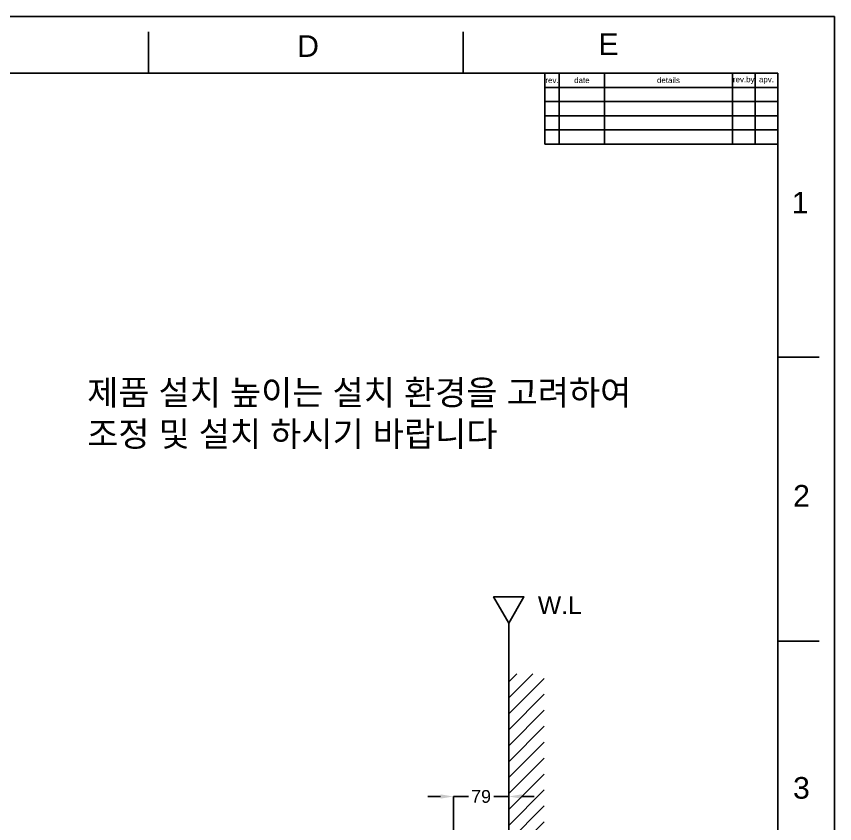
# Model space of a CAD drawing. Header units: millimetres. Extents: x 17284 to 19660, y -6011 to -2651.
# Drawn here: x 18508 to 19660, y -3788 to -2651 of the extents above; entities that cross this region are included whole.
import ezdxf

# ---------------------------------------------------------------- set-up
doc = ezdxf.new("R2010")
doc.units = ezdxf.units.MM
doc.layers.add('DIM', color=3, linetype='Continuous', lineweight=13)
for name, color, linetype in [('FORM', 7, 'Continuous'), ('hatch', 2, 'Continuous'), ('TEXT', 2, 'Continuous')]:
    doc.layers.add(name, color=color, linetype=linetype)
doc.styles.get("Standard").update_dxf_attribs({"font": 'arial.ttf'})
doc.dimstyles.get("Standard").update_dxf_attribs({"dimtxt": 0.18, "dimasz": 0.18, "dimexe": 0.18, "dimexo": 0.0625, "dimgap": 0.09, "dimtad": 0, "dimtih": 1, "dimtoh": 1, "dimdec": 1, "dimdsep": 46, "dimtxsty": 'Standard', "dimcen": 0.09, "dimadec": 0, "dimazin": 0, "dimtfac": 1, "dimtdec": 1, "dimtofl": 0, "dimtmove": 0, "dimatfit": 3, "dimfxl": 1, "dimtolj": 1, "dimtzin": 0, "dimarcsym": 0})

# ---------------------------------------------------------------- blocks, each defined once
blk = doc.blocks.new('*D124')
at = {"layer": 'Defpoints', "color": 0, "transparency": 16777216}
for p in [(19201.4, -3749.6), (19123.4, -3879.4), (19201.4, -3882.3)]:
    blk.add_point(p, dxfattribs=at)
at = {"layer": 'DIM', "color": 0, "lineweight": -2, "transparency": 16777216}
for p, q in [((19105.4, -3749.6), (19087.4, -3749.6)), ((19123.4, -3879.3), (19123.4, -3749.4)), ((19123.4, -3749.6), (19141.4, -3749.6)), ((19141.4, -3749.6), (19144.5, -3749.6)), ((19183.4, -3749.6), (19180.2, -3749.6)), ((19201.4, -3749.6), (19183.4, -3749.6)), ((19201.4, -3882.3), (19201.4, -3749.4)), ((19219.4, -3749.6), (19237.4, -3749.6))]:
    blk.add_line(p, q, dxfattribs=at)
at = {"layer": 'DIM', "color": 0, "transparency": 16777216}
for points in [[(19105.4, -3746.6), (19105.4, -3752.6), (19123.4, -3749.6)], [(19219.4, -3746.6), (19219.4, -3752.6), (19201.4, -3749.6)]]:
    blk.add_solid(points, dxfattribs=at)
at = {"layer": 'DIM', "color": 3, "transparency": 16777216, "insert": (19162.4, -3749.6), "char_height": 18, "attachment_point": 5}
blk.add_mtext('\\A1;79', dxfattribs=at)

msp = doc.modelspace()

# ---------------------------------------------------------------- hatches: boundary and pattern name
at = {"layer": 'hatch'}
h = msp.add_hatch(dxfattribs=at)
h.set_pattern_fill('ANSI31', color=256, scale=5)
h.set_pattern_definition([(45, (4064.624, -113.49), (-11.22532, 11.22532), [])])
h.paths.add_polyline_path([(19201.38, -5647.37), (19251.38, -5647.37), (19251.38, -3576.8), (19201.38, -3576.8)])

# ---------------------------------------------------------------- linework, layer by layer
msp.add_line((19201.38, -5647.37), (19201.38, -3505.39))
msp.add_lwpolyline([(19201.38, -3505.39), (19222.64, -3468.57), (19180.13, -3468.57)], close=True)
at = {"layer": 'FORM', "color": 7, "linetype": 'Continuous'}
for p, q in [((17284.33, -2650.94), (19660.33, -2650.94)), ((19660.33, -2650.94), (19660.33, -6010.94)), ((18693.93, -2730.94), (18693.93, -2672.8)), ((19137.13, -2730.94), (19137.13, -2672.8)), ((19580.33, -2730.94), (17364.33, -2730.94)), ((19580.33, -5930.94), (19580.33, -2730.94)), ((19580.33, -3130.94), (19638.48, -3130.94)), ((19580.33, -3530.94), (19638.48, -3530.94))]:
    msp.add_line(p, q, dxfattribs=at)
at = {"layer": 'FORM'}
for p, q in [((19252.33, -2730.94), (19252.33, -2830.94)), ((19272.33, -2730.94), (19272.33, -2830.94)), ((19336.33, -2730.94), (19336.33, -2830.94)), ((19516.33, -2730.94), (19516.33, -2830.94)), ((19548.33, -2730.94), (19548.33, -2830.94)), ((19580.33, -2750.94), (19252.33, -2750.94)), ((19580.33, -2770.94), (19252.33, -2770.94)), ((19580.33, -2790.94), (19252.33, -2790.94)), ((19580.33, -2810.94), (19252.33, -2810.94)), ((19580.33, -2830.94), (19252.33, -2830.94))]:
    msp.add_line(p, q, dxfattribs=at)

# ---------------------------------------------------------------- texts
at = {"color": 2, "attachment_point": 1}
for s, width, insert, char_height in [('{\\fGulim|b0|i0|c129|p50;제품 설치 높이는 설치 환경을 고려하여\\P조정 및 설치 하시기 바랍니다}', 2138.2876, (18607.62, -3163.11), 35), ('W.L', 106.6179, (19242.3, -3467.58), 25)]:
    msp.add_mtext_dynamic_manual_height_columns(s, width=width, gutter_width=1, heights=[0], dxfattribs=dict(at, insert=insert, char_height=char_height))
at = {"layer": 'FORM', "char_height": 30.5, "attachment_point": 5}
for s, width, insert in [('D', 40, (18918.74, -2692.75)), ('E', 40, (19341.92, -2690.22)), ('1', 200, (19611.74, -2913.31)), ('2', 200, (19613.65, -3326.12)), ('3', 200, (19613.57, -3737.67))]:
    msp.add_mtext_dynamic_manual_height_columns(s, width=width, gutter_width=50, heights=[0], dxfattribs=dict(at, insert=insert))
at = {"layer": 'TEXT', "char_height": 8, "attachment_point": 5}
for s, width, insert in [('rev.', 20, (19262.33, -2740.94)), ('date', 64, (19304.33, -2740.94)), ('details', 180, (19426.33, -2740.94)), ('rev.by', 32, (19532.33, -2740.94)), ('apv.', 32, (19564.33, -2740.94))]:
    msp.add_mtext_dynamic_manual_height_columns(s, width=width, gutter_width=50, heights=[0], dxfattribs=dict(at, insert=insert))

# ---------------------------------------------------------------- dimensions: what is measured, and where the dimension line sits
at = {"layer": 'DIM', "color": 3}
dim = msp.add_linear_dim(base=(19201.38, -3749.63), p1=(19123.39, -3879.36), p2=(19201.38, -3882.32), text='79', dimstyle='Standard', override={"dimtxt": 18, "dimasz": 18, "dimgap": 5, "dimclrt": 3}, dxfattribs=at)
dim.commit()
dim.dimension.update_dxf_attribs({"geometry": '*D124', "text_midpoint": (19162.38, -3749.63), "dimtype": 160})

doc.saveas('drawing.dxf')
